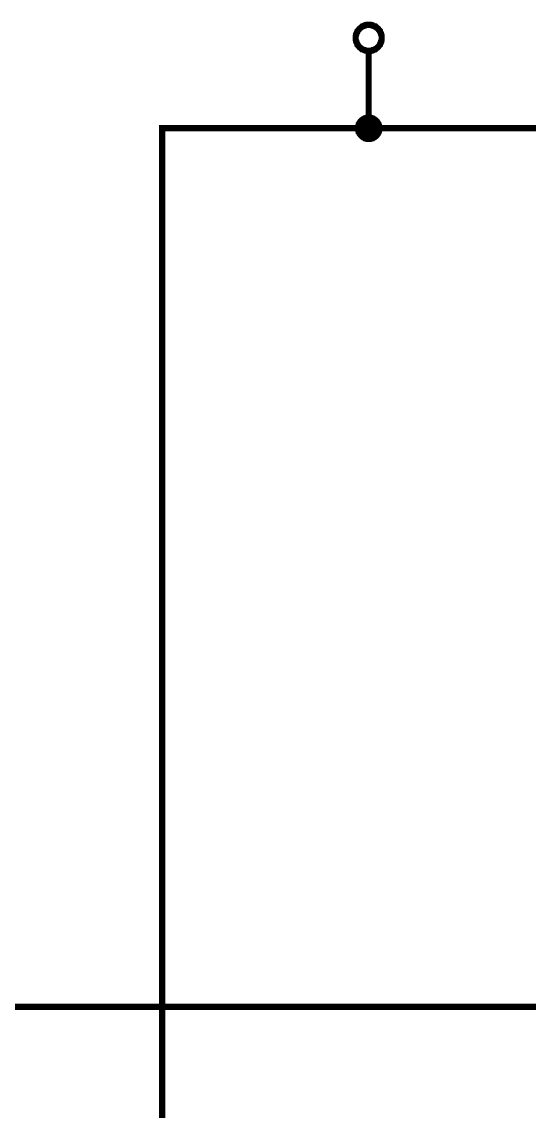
# Model space of a CAD drawing. Header units: millimetres. Extents: x 0 to 420, y 0 to 297.
# Drawn here: x 255.7 to 280.2, y 119.9 to 172.6 of the extents above; entities that cross this region are included whole.
import ezdxf

# ---------------------------------------------------------------- set-up
doc = ezdxf.new("R2010")
doc.units = ezdxf.units.MM
doc.layers.add('Sheet', color=255, linetype='Continuous')

msp = doc.modelspace()

# ---------------------------------------------------------------- linework, layer by layer
at = {"layer": 'Sheet'}
for points, const_width in [([(271.851, 171.865), (271.851, 171.898), (271.851, 171.931), (271.851, 171.964), (271.868, 171.997), (271.868, 172.03), (271.884, 172.047), (271.884, 172.08), (271.901, 172.113), (271.918, 172.13), (271.934, 172.163), (271.934, 172.196), (271.951, 172.212), (271.984, 172.245), (272, 172.262), (272.017, 172.295), (272.033, 172.312), (272.05, 172.328), (272.083, 172.345), (272.1, 172.361), (272.133, 172.394), (272.149, 172.411), (272.182, 172.411), (272.215, 172.428), (272.232, 172.444), (272.265, 172.461), (272.298, 172.461), (272.315, 172.477), (272.348, 172.477), (272.381, 172.494), (272.414, 172.494), (272.447, 172.494), (272.48, 172.494)], 0.3), ([(272.48, 172.494), (272.447, 172.494), (272.414, 172.494), (272.381, 172.494), (272.348, 172.477), (272.315, 172.477), (272.298, 172.461), (272.265, 172.461), (272.232, 172.444), (272.215, 172.428), (272.182, 172.411), (272.149, 172.411), (272.133, 172.394), (272.1, 172.361), (272.083, 172.345), (272.05, 172.328), (272.033, 172.312), (272.017, 172.295), (272, 172.262), (271.984, 172.245), (271.951, 172.212), (271.934, 172.196), (271.934, 172.163), (271.918, 172.13), (271.901, 172.113), (271.884, 172.08), (271.884, 172.047), (271.868, 172.03), (271.868, 171.997), (271.851, 171.964), (271.851, 171.931), (271.851, 171.898), (271.851, 171.865)], 0.3), ([(272.48, 172.494), (272.48, 172.494)], 0.3), ([(272.48, 172.494), (272.513, 172.494), (272.547, 172.494), (272.58, 172.494), (272.613, 172.477), (272.646, 172.477), (272.662, 172.461), (272.695, 172.461), (272.729, 172.444), (272.745, 172.428), (272.778, 172.411), (272.811, 172.411), (272.828, 172.394), (272.861, 172.361), (272.878, 172.345), (272.911, 172.328), (272.927, 172.312), (272.944, 172.295), (272.96, 172.262), (272.977, 172.245), (273.01, 172.212), (273.026, 172.196), (273.026, 172.163), (273.043, 172.13), (273.06, 172.113), (273.076, 172.08), (273.076, 172.047), (273.093, 172.03), (273.093, 171.997), (273.109, 171.964), (273.109, 171.931), (273.109, 171.898), (273.109, 171.865)], 0.3), ([(273.109, 171.865), (273.109, 171.898), (273.109, 171.931), (273.109, 171.964), (273.093, 171.997), (273.093, 172.03), (273.076, 172.047), (273.076, 172.08), (273.06, 172.113), (273.043, 172.13), (273.026, 172.163), (273.026, 172.196), (273.01, 172.212), (272.977, 172.245), (272.96, 172.262), (272.944, 172.295), (272.927, 172.312), (272.911, 172.328), (272.878, 172.345), (272.861, 172.361), (272.828, 172.394), (272.811, 172.411), (272.778, 172.411), (272.745, 172.428), (272.729, 172.444), (272.695, 172.461), (272.662, 172.461), (272.646, 172.477), (272.613, 172.477), (272.58, 172.494), (272.547, 172.494), (272.513, 172.494), (272.48, 172.494)], 0.3), ([(272.48, 171.235), (272.447, 171.235), (272.414, 171.235), (272.381, 171.235), (272.348, 171.252), (272.315, 171.252), (272.298, 171.268), (272.265, 171.268), (272.232, 171.285), (272.215, 171.302), (272.182, 171.318), (272.149, 171.318), (272.133, 171.335), (272.1, 171.368), (272.083, 171.384), (272.05, 171.401), (272.033, 171.417), (272.017, 171.434), (272, 171.467), (271.984, 171.484), (271.951, 171.517), (271.934, 171.533), (271.934, 171.567), (271.918, 171.6), (271.901, 171.616), (271.884, 171.649), (271.884, 171.682), (271.868, 171.699), (271.868, 171.732), (271.851, 171.765), (271.851, 171.798), (271.851, 171.831), (271.851, 171.865)], 0.3), ([(271.851, 171.865), (271.851, 171.865)], 0.3), ([(271.851, 171.865), (271.851, 171.831), (271.851, 171.798), (271.851, 171.765), (271.868, 171.732), (271.868, 171.699), (271.884, 171.682), (271.884, 171.649), (271.901, 171.616), (271.918, 171.6), (271.934, 171.567), (271.934, 171.533), (271.951, 171.517), (271.984, 171.484), (272, 171.467), (272.017, 171.434), (272.033, 171.417), (272.05, 171.401), (272.083, 171.384), (272.1, 171.368), (272.133, 171.335), (272.149, 171.318), (272.182, 171.318), (272.215, 171.302), (272.232, 171.285), (272.265, 171.268), (272.298, 171.268), (272.315, 171.252), (272.348, 171.252), (272.381, 171.235), (272.414, 171.235), (272.447, 171.235), (272.48, 171.235)], 0.3), ([(273.109, 171.865), (273.109, 171.831), (273.109, 171.798), (273.109, 171.765), (273.093, 171.732), (273.093, 171.699), (273.076, 171.682), (273.076, 171.649), (273.06, 171.616), (273.043, 171.6), (273.026, 171.567), (273.026, 171.533), (273.01, 171.517), (272.977, 171.484), (272.96, 171.467), (272.944, 171.434), (272.927, 171.417), (272.911, 171.401), (272.878, 171.384), (272.861, 171.368), (272.828, 171.335), (272.811, 171.318), (272.778, 171.318), (272.745, 171.302), (272.729, 171.285), (272.695, 171.268), (272.662, 171.268), (272.646, 171.252), (272.613, 171.252), (272.58, 171.235), (272.547, 171.235), (272.513, 171.235), (272.48, 171.235)], 0.3), ([(272.48, 171.235), (272.513, 171.235), (272.547, 171.235), (272.58, 171.235), (272.613, 171.252), (272.646, 171.252), (272.662, 171.268), (272.695, 171.268), (272.729, 171.285), (272.745, 171.302), (272.778, 171.318), (272.811, 171.318), (272.828, 171.335), (272.861, 171.368), (272.878, 171.384), (272.911, 171.401), (272.927, 171.417), (272.944, 171.434), (272.96, 171.467), (272.977, 171.484), (273.01, 171.517), (273.026, 171.533), (273.026, 171.567), (273.043, 171.6), (273.06, 171.616), (273.076, 171.649), (273.076, 171.682), (273.093, 171.699), (273.093, 171.732), (273.109, 171.765), (273.109, 171.798), (273.109, 171.831), (273.109, 171.865)], 0.3), ([(273.109, 171.865), (273.109, 171.865), (273.109, 171.865), (273.109, 171.865), (273.109, 171.865), (273.109, 171.865), (273.109, 171.865), (273.109, 171.865), (273.109, 171.865), (273.109, 171.865), (273.109, 171.865), (273.109, 171.865), (273.109, 171.865), (273.109, 171.865), (273.109, 171.865), (273.109, 171.865), (273.109, 171.865), (273.109, 171.865), (273.109, 171.865), (273.109, 171.865), (273.109, 171.865), (273.109, 171.865), (273.109, 171.865), (273.109, 171.865), (273.109, 171.865), (273.109, 171.865), (273.109, 171.865), (273.109, 171.865), (273.109, 171.865), (273.109, 171.865), (273.109, 171.865), (273.109, 171.865), (273.109, 171.865)], 0.3), ([(273.109, 171.865), (273.109, 171.865)], 0.3), ([(272.48, 171.235), (272.48, 169.993)], 0.3), ([(272.48, 171.235), (272.48, 171.235)], 0.3), ([(272.48, 167.493), (272.48, 169.993)], 0.3), ([(271.967, 167.493), (271.967, 167.526), (271.967, 167.543), (271.967, 167.576), (271.984, 167.592), (271.984, 167.626), (271.984, 167.642), (272, 167.675), (272, 167.692), (272.017, 167.708), (272.033, 167.741), (272.05, 167.758), (272.05, 167.775), (272.067, 167.791), (272.083, 167.824), (272.1, 167.841), (272.116, 167.857), (272.133, 167.874), (272.149, 167.89), (272.182, 167.907), (272.199, 167.924), (272.215, 167.924), (272.232, 167.94), (272.265, 167.957), (272.282, 167.973), (272.298, 167.973), (272.331, 167.99), (272.348, 167.99), (272.381, 167.99), (272.398, 168.006), (272.431, 168.006), (272.447, 168.006), (272.48, 168.006)], 0.3), ([(271.967, 167.493), (271.967, 167.526), (271.967, 167.543), (271.967, 167.576), (271.984, 167.592), (271.984, 167.626), (271.984, 167.642), (272, 167.675), (272, 167.692), (272.017, 167.708), (272.033, 167.741), (272.05, 167.758), (272.05, 167.775), (272.067, 167.791), (272.083, 167.824), (272.1, 167.841), (272.116, 167.857), (272.133, 167.874), (272.149, 167.89), (272.182, 167.907), (272.199, 167.924), (272.215, 167.924), (272.232, 167.94), (272.265, 167.957), (272.282, 167.973), (272.298, 167.973), (272.331, 167.99), (272.348, 167.99), (272.381, 167.99), (272.398, 168.006), (272.431, 168.006), (272.447, 168.006), (272.48, 168.006)], 0.3), ([(271.967, 167.493), (271.967, 167.526), (271.967, 167.543), (271.967, 167.576), (271.984, 167.592), (271.984, 167.626), (271.984, 167.642), (272, 167.675), (272, 167.692), (272.017, 167.708), (272.033, 167.741), (272.05, 167.758), (272.05, 167.775), (272.067, 167.791), (272.083, 167.824), (272.1, 167.841), (272.116, 167.857), (272.133, 167.874), (272.149, 167.89), (272.182, 167.907), (272.199, 167.924), (272.215, 167.924), (272.232, 167.94), (272.265, 167.957), (272.282, 167.973), (272.298, 167.973), (272.331, 167.99), (272.348, 167.99), (272.381, 167.99), (272.398, 168.006), (272.431, 168.006), (272.447, 168.006), (272.48, 168.006)], 0.3), ([(271.967, 167.493), (271.967, 167.526), (271.967, 167.543), (271.967, 167.576), (271.984, 167.592), (271.984, 167.626), (271.984, 167.642), (272, 167.675), (272, 167.692), (272.017, 167.708), (272.033, 167.741), (272.05, 167.758), (272.05, 167.775), (272.067, 167.791), (272.083, 167.824), (272.1, 167.841), (272.116, 167.857), (272.133, 167.874), (272.149, 167.89), (272.182, 167.907), (272.199, 167.924), (272.215, 167.924), (272.232, 167.94), (272.265, 167.957), (272.282, 167.973), (272.298, 167.973), (272.331, 167.99), (272.348, 167.99), (272.381, 167.99), (272.398, 168.006), (272.431, 168.006), (272.447, 168.006), (272.48, 168.006)], 0.3), ([(272.48, 168.006), (272.48, 168.006)], 0.3), ([(272.48, 168.006), (272.513, 168.006), (272.53, 168.006), (272.563, 168.006), (272.58, 167.99), (272.613, 167.99), (272.629, 167.99), (272.662, 167.973), (272.679, 167.973), (272.695, 167.957), (272.729, 167.94), (272.745, 167.924), (272.762, 167.924), (272.778, 167.907), (272.811, 167.89), (272.828, 167.874), (272.844, 167.857), (272.861, 167.841), (272.878, 167.824), (272.894, 167.791), (272.911, 167.775), (272.911, 167.758), (272.927, 167.741), (272.944, 167.708), (272.96, 167.692), (272.96, 167.675), (272.977, 167.642), (272.977, 167.626), (272.977, 167.592), (272.993, 167.576), (272.993, 167.543), (272.993, 167.526), (272.993, 167.493)], 0.3), ([(272.48, 168.006), (272.48, 168.006)], 0.3), ([(272.48, 168.006), (272.513, 168.006), (272.53, 168.006), (272.563, 168.006), (272.58, 167.99), (272.613, 167.99), (272.629, 167.99), (272.662, 167.973), (272.679, 167.973), (272.695, 167.957), (272.729, 167.94), (272.745, 167.924), (272.762, 167.924), (272.778, 167.907), (272.811, 167.89), (272.828, 167.874), (272.844, 167.857), (272.861, 167.841), (272.878, 167.824), (272.894, 167.791), (272.911, 167.775), (272.911, 167.758), (272.927, 167.741), (272.944, 167.708), (272.96, 167.692), (272.96, 167.675), (272.977, 167.642), (272.977, 167.626), (272.977, 167.592), (272.993, 167.576), (272.993, 167.543), (272.993, 167.526), (272.993, 167.493)], 0.3), ([(272.48, 168.006), (272.48, 168.006)], 0.3), ([(272.48, 168.006), (272.513, 168.006), (272.53, 168.006), (272.563, 168.006), (272.58, 167.99), (272.613, 167.99), (272.629, 167.99), (272.662, 167.973), (272.679, 167.973), (272.695, 167.957), (272.729, 167.94), (272.745, 167.924), (272.762, 167.924), (272.778, 167.907), (272.811, 167.89), (272.828, 167.874), (272.844, 167.857), (272.861, 167.841), (272.878, 167.824), (272.894, 167.791), (272.911, 167.775), (272.911, 167.758), (272.927, 167.741), (272.944, 167.708), (272.96, 167.692), (272.96, 167.675), (272.977, 167.642), (272.977, 167.626), (272.977, 167.592), (272.993, 167.576), (272.993, 167.543), (272.993, 167.526), (272.993, 167.493)], 0.3), ([(272.48, 168.006), (272.48, 168.006)], 0.3), ([(272.48, 168.006), (272.513, 168.006), (272.53, 168.006), (272.563, 168.006), (272.58, 167.99), (272.613, 167.99), (272.629, 167.99), (272.662, 167.973), (272.679, 167.973), (272.695, 167.957), (272.729, 167.94), (272.745, 167.924), (272.762, 167.924), (272.778, 167.907), (272.811, 167.89), (272.828, 167.874), (272.844, 167.857), (272.861, 167.841), (272.878, 167.824), (272.894, 167.791), (272.911, 167.775), (272.911, 167.758), (272.927, 167.741), (272.944, 167.708), (272.96, 167.692), (272.96, 167.675), (272.977, 167.642), (272.977, 167.626), (272.977, 167.592), (272.993, 167.576), (272.993, 167.543), (272.993, 167.526), (272.993, 167.493)], 0.3), ([(237.491, 82.496), (262.483, 82.496), (262.483, 167.493), (272.48, 167.493), (312.468, 167.493)], 0.3), ([(272.48, 166.98), (272.447, 166.98), (272.431, 166.98), (272.398, 166.98), (272.381, 166.996), (272.348, 166.996), (272.331, 166.996), (272.298, 167.013), (272.282, 167.013), (272.265, 167.029), (272.232, 167.046), (272.215, 167.063), (272.199, 167.063), (272.182, 167.079), (272.149, 167.096), (272.133, 167.112), (272.116, 167.129), (272.1, 167.145), (272.083, 167.162), (272.067, 167.195), (272.05, 167.212), (272.05, 167.228), (272.033, 167.245), (272.017, 167.278), (272, 167.294), (272, 167.311), (271.984, 167.344), (271.984, 167.361), (271.984, 167.394), (271.967, 167.41), (271.967, 167.443), (271.967, 167.46), (271.967, 167.493)], 0.3), ([(271.967, 167.493), (271.967, 167.493)], 0.3), ([(272.48, 166.98), (272.447, 166.98), (272.431, 166.98), (272.398, 166.98), (272.381, 166.996), (272.348, 166.996), (272.331, 166.996), (272.298, 167.013), (272.282, 167.013), (272.265, 167.029), (272.232, 167.046), (272.215, 167.063), (272.199, 167.063), (272.182, 167.079), (272.149, 167.096), (272.133, 167.112), (272.116, 167.129), (272.1, 167.145), (272.083, 167.162), (272.067, 167.195), (272.05, 167.212), (272.05, 167.228), (272.033, 167.245), (272.017, 167.278), (272, 167.294), (272, 167.311), (271.984, 167.344), (271.984, 167.361), (271.984, 167.394), (271.967, 167.41), (271.967, 167.443), (271.967, 167.46), (271.967, 167.493)], 0.3), ([(271.967, 167.493), (271.967, 167.493)], 0.3), ([(272.48, 166.98), (272.447, 166.98), (272.431, 166.98), (272.398, 166.98), (272.381, 166.996), (272.348, 166.996), (272.331, 166.996), (272.298, 167.013), (272.282, 167.013), (272.265, 167.029), (272.232, 167.046), (272.215, 167.063), (272.199, 167.063), (272.182, 167.079), (272.149, 167.096), (272.133, 167.112), (272.116, 167.129), (272.1, 167.145), (272.083, 167.162), (272.067, 167.195), (272.05, 167.212), (272.05, 167.228), (272.033, 167.245), (272.017, 167.278), (272, 167.294), (272, 167.311), (271.984, 167.344), (271.984, 167.361), (271.984, 167.394), (271.967, 167.41), (271.967, 167.443), (271.967, 167.46), (271.967, 167.493)], 0.3), ([(271.967, 167.493), (271.967, 167.493)], 0.3), ([(272.48, 166.98), (272.447, 166.98), (272.431, 166.98), (272.398, 166.98), (272.381, 166.996), (272.348, 166.996), (272.331, 166.996), (272.298, 167.013), (272.282, 167.013), (272.265, 167.029), (272.232, 167.046), (272.215, 167.063), (272.199, 167.063), (272.182, 167.079), (272.149, 167.096), (272.133, 167.112), (272.116, 167.129), (272.1, 167.145), (272.083, 167.162), (272.067, 167.195), (272.05, 167.212), (272.05, 167.228), (272.033, 167.245), (272.017, 167.278), (272, 167.294), (272, 167.311), (271.984, 167.344), (271.984, 167.361), (271.984, 167.394), (271.967, 167.41), (271.967, 167.443), (271.967, 167.46), (271.967, 167.493)], 0.3), ([(271.967, 167.493), (271.967, 167.493)], 0.3), ([(271.967, 167.493), (271.967, 167.526), (271.967, 167.543), (271.967, 167.576), (271.984, 167.592), (271.984, 167.626), (271.984, 167.642), (272, 167.675), (272, 167.692), (272.017, 167.708), (272.033, 167.741), (272.05, 167.758), (272.05, 167.775), (272.067, 167.791), (272.083, 167.824), (272.1, 167.841), (272.116, 167.857), (272.133, 167.874), (272.149, 167.89), (272.182, 167.907), (272.199, 167.924), (272.215, 167.924), (272.232, 167.94), (272.265, 167.957), (272.282, 167.973), (272.298, 167.973), (272.331, 167.99), (272.348, 167.99), (272.381, 167.99), (272.398, 168.006), (272.431, 168.006), (272.447, 168.006), (272.48, 168.006)], 0.0991), ([(271.967, 167.493), (271.967, 167.526), (271.967, 167.543), (271.967, 167.576), (271.984, 167.592), (271.984, 167.626), (271.984, 167.642), (272, 167.675), (272, 167.692), (272.017, 167.708), (272.033, 167.741), (272.05, 167.758), (272.05, 167.775), (272.067, 167.791), (272.083, 167.824), (272.1, 167.841), (272.116, 167.857), (272.133, 167.874), (272.149, 167.89), (272.182, 167.907), (272.199, 167.924), (272.215, 167.924), (272.232, 167.94), (272.265, 167.957), (272.282, 167.973), (272.298, 167.973), (272.331, 167.99), (272.348, 167.99), (272.381, 167.99), (272.398, 168.006), (272.431, 168.006), (272.447, 168.006), (272.48, 168.006)], 0.0991), ([(271.967, 167.493), (271.967, 167.526), (271.967, 167.543), (271.967, 167.576), (271.984, 167.592), (271.984, 167.626), (271.984, 167.642), (272, 167.675), (272, 167.692), (272.017, 167.708), (272.033, 167.741), (272.05, 167.758), (272.05, 167.775), (272.067, 167.791), (272.083, 167.824), (272.1, 167.841), (272.116, 167.857), (272.133, 167.874), (272.149, 167.89), (272.182, 167.907), (272.199, 167.924), (272.215, 167.924), (272.232, 167.94), (272.265, 167.957), (272.282, 167.973), (272.298, 167.973), (272.331, 167.99), (272.348, 167.99), (272.381, 167.99), (272.398, 168.006), (272.431, 168.006), (272.447, 168.006), (272.48, 168.006)], 0.0991), ([(271.967, 167.493), (271.967, 167.526), (271.967, 167.543), (271.967, 167.576), (271.984, 167.592), (271.984, 167.626), (271.984, 167.642), (272, 167.675), (272, 167.692), (272.017, 167.708), (272.033, 167.741), (272.05, 167.758), (272.05, 167.775), (272.067, 167.791), (272.083, 167.824), (272.1, 167.841), (272.116, 167.857), (272.133, 167.874), (272.149, 167.89), (272.182, 167.907), (272.199, 167.924), (272.215, 167.924), (272.232, 167.94), (272.265, 167.957), (272.282, 167.973), (272.298, 167.973), (272.331, 167.99), (272.348, 167.99), (272.381, 167.99), (272.398, 168.006), (272.431, 168.006), (272.447, 168.006), (272.48, 168.006)], 0.0991), ([(272.993, 167.493), (272.993, 167.46), (272.993, 167.443), (272.993, 167.41), (272.977, 167.394), (272.977, 167.361), (272.977, 167.344), (272.96, 167.311), (272.96, 167.294), (272.944, 167.278), (272.927, 167.245), (272.911, 167.228), (272.911, 167.212), (272.894, 167.195), (272.878, 167.162), (272.861, 167.145), (272.844, 167.129), (272.828, 167.112), (272.811, 167.096), (272.778, 167.079), (272.762, 167.063), (272.745, 167.063), (272.729, 167.046), (272.695, 167.029), (272.679, 167.013), (272.662, 167.013), (272.629, 166.996), (272.613, 166.996), (272.58, 166.996), (272.563, 166.98), (272.53, 166.98), (272.513, 166.98), (272.48, 166.98)], 0.3), ([(272.993, 167.493), (272.993, 167.46), (272.993, 167.443), (272.993, 167.41), (272.977, 167.394), (272.977, 167.361), (272.977, 167.344), (272.96, 167.311), (272.96, 167.294), (272.944, 167.278), (272.927, 167.245), (272.911, 167.228), (272.911, 167.212), (272.894, 167.195), (272.878, 167.162), (272.861, 167.145), (272.844, 167.129), (272.828, 167.112), (272.811, 167.096), (272.778, 167.079), (272.762, 167.063), (272.745, 167.063), (272.729, 167.046), (272.695, 167.029), (272.679, 167.013), (272.662, 167.013), (272.629, 166.996), (272.613, 166.996), (272.58, 166.996), (272.563, 166.98), (272.53, 166.98), (272.513, 166.98), (272.48, 166.98)], 0.3), ([(272.993, 167.493), (272.993, 167.46), (272.993, 167.443), (272.993, 167.41), (272.977, 167.394), (272.977, 167.361), (272.977, 167.344), (272.96, 167.311), (272.96, 167.294), (272.944, 167.278), (272.927, 167.245), (272.911, 167.228), (272.911, 167.212), (272.894, 167.195), (272.878, 167.162), (272.861, 167.145), (272.844, 167.129), (272.828, 167.112), (272.811, 167.096), (272.778, 167.079), (272.762, 167.063), (272.745, 167.063), (272.729, 167.046), (272.695, 167.029), (272.679, 167.013), (272.662, 167.013), (272.629, 166.996), (272.613, 166.996), (272.58, 166.996), (272.563, 166.98), (272.53, 166.98), (272.513, 166.98), (272.48, 166.98)], 0.3), ([(272.993, 167.493), (272.993, 167.46), (272.993, 167.443), (272.993, 167.41), (272.977, 167.394), (272.977, 167.361), (272.977, 167.344), (272.96, 167.311), (272.96, 167.294), (272.944, 167.278), (272.927, 167.245), (272.911, 167.228), (272.911, 167.212), (272.894, 167.195), (272.878, 167.162), (272.861, 167.145), (272.844, 167.129), (272.828, 167.112), (272.811, 167.096), (272.778, 167.079), (272.762, 167.063), (272.745, 167.063), (272.729, 167.046), (272.695, 167.029), (272.679, 167.013), (272.662, 167.013), (272.629, 166.996), (272.613, 166.996), (272.58, 166.996), (272.563, 166.98), (272.53, 166.98), (272.513, 166.98), (272.48, 166.98)], 0.3), ([(272.48, 168.006), (272.48, 168.006)], 0.0991), ([(272.48, 168.006), (272.513, 168.006), (272.53, 168.006), (272.563, 168.006), (272.58, 167.99), (272.613, 167.99), (272.629, 167.99), (272.662, 167.973), (272.679, 167.973), (272.695, 167.957), (272.729, 167.94), (272.745, 167.924), (272.762, 167.924), (272.778, 167.907), (272.811, 167.89), (272.828, 167.874), (272.844, 167.857), (272.861, 167.841), (272.878, 167.824), (272.894, 167.791), (272.911, 167.775), (272.911, 167.758), (272.927, 167.741), (272.944, 167.708), (272.96, 167.692), (272.96, 167.675), (272.977, 167.642), (272.977, 167.626), (272.977, 167.592), (272.993, 167.576), (272.993, 167.543), (272.993, 167.526), (272.993, 167.493)], 0.0991), ([(272.48, 168.006), (272.48, 168.006)], 0.0991), ([(272.48, 168.006), (272.513, 168.006), (272.53, 168.006), (272.563, 168.006), (272.58, 167.99), (272.613, 167.99), (272.629, 167.99), (272.662, 167.973), (272.679, 167.973), (272.695, 167.957), (272.729, 167.94), (272.745, 167.924), (272.762, 167.924), (272.778, 167.907), (272.811, 167.89), (272.828, 167.874), (272.844, 167.857), (272.861, 167.841), (272.878, 167.824), (272.894, 167.791), (272.911, 167.775), (272.911, 167.758), (272.927, 167.741), (272.944, 167.708), (272.96, 167.692), (272.96, 167.675), (272.977, 167.642), (272.977, 167.626), (272.977, 167.592), (272.993, 167.576), (272.993, 167.543), (272.993, 167.526), (272.993, 167.493)], 0.0991), ([(272.48, 168.006), (272.48, 168.006)], 0.0991), ([(272.48, 168.006), (272.513, 168.006), (272.53, 168.006), (272.563, 168.006), (272.58, 167.99), (272.613, 167.99), (272.629, 167.99), (272.662, 167.973), (272.679, 167.973), (272.695, 167.957), (272.729, 167.94), (272.745, 167.924), (272.762, 167.924), (272.778, 167.907), (272.811, 167.89), (272.828, 167.874), (272.844, 167.857), (272.861, 167.841), (272.878, 167.824), (272.894, 167.791), (272.911, 167.775), (272.911, 167.758), (272.927, 167.741), (272.944, 167.708), (272.96, 167.692), (272.96, 167.675), (272.977, 167.642), (272.977, 167.626), (272.977, 167.592), (272.993, 167.576), (272.993, 167.543), (272.993, 167.526), (272.993, 167.493)], 0.0991), ([(272.48, 168.006), (272.48, 168.006)], 0.0991), ([(272.48, 168.006), (272.513, 168.006), (272.53, 168.006), (272.563, 168.006), (272.58, 167.99), (272.613, 167.99), (272.629, 167.99), (272.662, 167.973), (272.679, 167.973), (272.695, 167.957), (272.729, 167.94), (272.745, 167.924), (272.762, 167.924), (272.778, 167.907), (272.811, 167.89), (272.828, 167.874), (272.844, 167.857), (272.861, 167.841), (272.878, 167.824), (272.894, 167.791), (272.911, 167.775), (272.911, 167.758), (272.927, 167.741), (272.944, 167.708), (272.96, 167.692), (272.96, 167.675), (272.977, 167.642), (272.977, 167.626), (272.977, 167.592), (272.993, 167.576), (272.993, 167.543), (272.993, 167.526), (272.993, 167.493)], 0.0991), ([(272.993, 167.493), (272.993, 167.493), (272.993, 167.493), (272.993, 167.493), (272.993, 167.493), (272.993, 167.493), (272.993, 167.493), (272.993, 167.493), (272.993, 167.493), (272.993, 167.493), (272.993, 167.493), (272.993, 167.493), (272.993, 167.493), (272.993, 167.493), (272.993, 167.493), (272.993, 167.493), (272.993, 167.493), (272.993, 167.493), (272.993, 167.493), (272.993, 167.493), (272.993, 167.493), (272.993, 167.493), (272.993, 167.493), (272.993, 167.493), (272.993, 167.493), (272.993, 167.493), (272.993, 167.493), (272.993, 167.493), (272.993, 167.493), (272.993, 167.493), (272.993, 167.493), (272.993, 167.493), (272.993, 167.493)], 0.3), ([(272.993, 167.493), (272.993, 167.493)], 0.3), ([(272.993, 167.493), (272.993, 167.493), (272.993, 167.493), (272.993, 167.493), (272.993, 167.493), (272.993, 167.493), (272.993, 167.493), (272.993, 167.493), (272.993, 167.493), (272.993, 167.493), (272.993, 167.493), (272.993, 167.493), (272.993, 167.493), (272.993, 167.493), (272.993, 167.493), (272.993, 167.493), (272.993, 167.493), (272.993, 167.493), (272.993, 167.493), (272.993, 167.493), (272.993, 167.493), (272.993, 167.493), (272.993, 167.493), (272.993, 167.493), (272.993, 167.493), (272.993, 167.493), (272.993, 167.493), (272.993, 167.493), (272.993, 167.493), (272.993, 167.493), (272.993, 167.493), (272.993, 167.493), (272.993, 167.493)], 0.3), ([(272.993, 167.493), (272.993, 167.493)], 0.3), ([(272.993, 167.493), (272.993, 167.493), (272.993, 167.493), (272.993, 167.493), (272.993, 167.493), (272.993, 167.493), (272.993, 167.493), (272.993, 167.493), (272.993, 167.493), (272.993, 167.493), (272.993, 167.493), (272.993, 167.493), (272.993, 167.493), (272.993, 167.493), (272.993, 167.493), (272.993, 167.493), (272.993, 167.493), (272.993, 167.493), (272.993, 167.493), (272.993, 167.493), (272.993, 167.493), (272.993, 167.493), (272.993, 167.493), (272.993, 167.493), (272.993, 167.493), (272.993, 167.493), (272.993, 167.493), (272.993, 167.493), (272.993, 167.493), (272.993, 167.493), (272.993, 167.493), (272.993, 167.493), (272.993, 167.493)], 0.3), ([(272.993, 167.493), (272.993, 167.493)], 0.3), ([(272.993, 167.493), (272.993, 167.493), (272.993, 167.493), (272.993, 167.493), (272.993, 167.493), (272.993, 167.493), (272.993, 167.493), (272.993, 167.493), (272.993, 167.493), (272.993, 167.493), (272.993, 167.493), (272.993, 167.493), (272.993, 167.493), (272.993, 167.493), (272.993, 167.493), (272.993, 167.493), (272.993, 167.493), (272.993, 167.493), (272.993, 167.493), (272.993, 167.493), (272.993, 167.493), (272.993, 167.493), (272.993, 167.493), (272.993, 167.493), (272.993, 167.493), (272.993, 167.493), (272.993, 167.493), (272.993, 167.493), (272.993, 167.493), (272.993, 167.493), (272.993, 167.493), (272.993, 167.493), (272.993, 167.493)], 0.3), ([(272.993, 167.493), (272.993, 167.493)], 0.3), ([(272.48, 166.98), (272.447, 166.98), (272.431, 166.98), (272.398, 166.98), (272.381, 166.996), (272.348, 166.996), (272.331, 166.996), (272.298, 167.013), (272.282, 167.013), (272.265, 167.029), (272.232, 167.046), (272.215, 167.063), (272.199, 167.063), (272.182, 167.079), (272.149, 167.096), (272.133, 167.112), (272.116, 167.129), (272.1, 167.145), (272.083, 167.162), (272.067, 167.195), (272.05, 167.212), (272.05, 167.228), (272.033, 167.245), (272.017, 167.278), (272, 167.294), (272, 167.311), (271.984, 167.344), (271.984, 167.361), (271.984, 167.394), (271.967, 167.41), (271.967, 167.443), (271.967, 167.46), (271.967, 167.493)], 0.0991), ([(271.967, 167.493), (271.967, 167.493)], 0.0991), ([(272.48, 166.98), (272.447, 166.98), (272.431, 166.98), (272.398, 166.98), (272.381, 166.996), (272.348, 166.996), (272.331, 166.996), (272.298, 167.013), (272.282, 167.013), (272.265, 167.029), (272.232, 167.046), (272.215, 167.063), (272.199, 167.063), (272.182, 167.079), (272.149, 167.096), (272.133, 167.112), (272.116, 167.129), (272.1, 167.145), (272.083, 167.162), (272.067, 167.195), (272.05, 167.212), (272.05, 167.228), (272.033, 167.245), (272.017, 167.278), (272, 167.294), (272, 167.311), (271.984, 167.344), (271.984, 167.361), (271.984, 167.394), (271.967, 167.41), (271.967, 167.443), (271.967, 167.46), (271.967, 167.493)], 0.0991), ([(271.967, 167.493), (271.967, 167.493)], 0.0991), ([(272.48, 166.98), (272.447, 166.98), (272.431, 166.98), (272.398, 166.98), (272.381, 166.996), (272.348, 166.996), (272.331, 166.996), (272.298, 167.013), (272.282, 167.013), (272.265, 167.029), (272.232, 167.046), (272.215, 167.063), (272.199, 167.063), (272.182, 167.079), (272.149, 167.096), (272.133, 167.112), (272.116, 167.129), (272.1, 167.145), (272.083, 167.162), (272.067, 167.195), (272.05, 167.212), (272.05, 167.228), (272.033, 167.245), (272.017, 167.278), (272, 167.294), (272, 167.311), (271.984, 167.344), (271.984, 167.361), (271.984, 167.394), (271.967, 167.41), (271.967, 167.443), (271.967, 167.46), (271.967, 167.493)], 0.0991), ([(271.967, 167.493), (271.967, 167.493)], 0.0991), ([(272.48, 166.98), (272.447, 166.98), (272.431, 166.98), (272.398, 166.98), (272.381, 166.996), (272.348, 166.996), (272.331, 166.996), (272.298, 167.013), (272.282, 167.013), (272.265, 167.029), (272.232, 167.046), (272.215, 167.063), (272.199, 167.063), (272.182, 167.079), (272.149, 167.096), (272.133, 167.112), (272.116, 167.129), (272.1, 167.145), (272.083, 167.162), (272.067, 167.195), (272.05, 167.212), (272.05, 167.228), (272.033, 167.245), (272.017, 167.278), (272, 167.294), (272, 167.311), (271.984, 167.344), (271.984, 167.361), (271.984, 167.394), (271.967, 167.41), (271.967, 167.443), (271.967, 167.46), (271.967, 167.493)], 0.0991), ([(271.967, 167.493), (271.967, 167.493)], 0.0991), ([(272.993, 167.493), (272.993, 167.46), (272.993, 167.443), (272.993, 167.41), (272.977, 167.394), (272.977, 167.361), (272.977, 167.344), (272.96, 167.311), (272.96, 167.294), (272.944, 167.278), (272.927, 167.245), (272.911, 167.228), (272.911, 167.212), (272.894, 167.195), (272.878, 167.162), (272.861, 167.145), (272.844, 167.129), (272.828, 167.112), (272.811, 167.096), (272.778, 167.079), (272.762, 167.063), (272.745, 167.063), (272.729, 167.046), (272.695, 167.029), (272.679, 167.013), (272.662, 167.013), (272.629, 166.996), (272.613, 166.996), (272.58, 166.996), (272.563, 166.98), (272.53, 166.98), (272.513, 166.98), (272.48, 166.98)], 0.0991), ([(272.993, 167.493), (272.993, 167.46), (272.993, 167.443), (272.993, 167.41), (272.977, 167.394), (272.977, 167.361), (272.977, 167.344), (272.96, 167.311), (272.96, 167.294), (272.944, 167.278), (272.927, 167.245), (272.911, 167.228), (272.911, 167.212), (272.894, 167.195), (272.878, 167.162), (272.861, 167.145), (272.844, 167.129), (272.828, 167.112), (272.811, 167.096), (272.778, 167.079), (272.762, 167.063), (272.745, 167.063), (272.729, 167.046), (272.695, 167.029), (272.679, 167.013), (272.662, 167.013), (272.629, 166.996), (272.613, 166.996), (272.58, 166.996), (272.563, 166.98), (272.53, 166.98), (272.513, 166.98), (272.48, 166.98)], 0.0991), ([(272.993, 167.493), (272.993, 167.46), (272.993, 167.443), (272.993, 167.41), (272.977, 167.394), (272.977, 167.361), (272.977, 167.344), (272.96, 167.311), (272.96, 167.294), (272.944, 167.278), (272.927, 167.245), (272.911, 167.228), (272.911, 167.212), (272.894, 167.195), (272.878, 167.162), (272.861, 167.145), (272.844, 167.129), (272.828, 167.112), (272.811, 167.096), (272.778, 167.079), (272.762, 167.063), (272.745, 167.063), (272.729, 167.046), (272.695, 167.029), (272.679, 167.013), (272.662, 167.013), (272.629, 166.996), (272.613, 166.996), (272.58, 166.996), (272.563, 166.98), (272.53, 166.98), (272.513, 166.98), (272.48, 166.98)], 0.0991), ([(272.993, 167.493), (272.993, 167.46), (272.993, 167.443), (272.993, 167.41), (272.977, 167.394), (272.977, 167.361), (272.977, 167.344), (272.96, 167.311), (272.96, 167.294), (272.944, 167.278), (272.927, 167.245), (272.911, 167.228), (272.911, 167.212), (272.894, 167.195), (272.878, 167.162), (272.861, 167.145), (272.844, 167.129), (272.828, 167.112), (272.811, 167.096), (272.778, 167.079), (272.762, 167.063), (272.745, 167.063), (272.729, 167.046), (272.695, 167.029), (272.679, 167.013), (272.662, 167.013), (272.629, 166.996), (272.613, 166.996), (272.58, 166.996), (272.563, 166.98), (272.53, 166.98), (272.513, 166.98), (272.48, 166.98)], 0.0991), ([(272.993, 167.493), (272.993, 167.493), (272.993, 167.493), (272.993, 167.493), (272.993, 167.493), (272.993, 167.493), (272.993, 167.493), (272.993, 167.493), (272.993, 167.493), (272.993, 167.493), (272.993, 167.493), (272.993, 167.493), (272.993, 167.493), (272.993, 167.493), (272.993, 167.493), (272.993, 167.493), (272.993, 167.493), (272.993, 167.493), (272.993, 167.493), (272.993, 167.493), (272.993, 167.493), (272.993, 167.493), (272.993, 167.493), (272.993, 167.493), (272.993, 167.493), (272.993, 167.493), (272.993, 167.493), (272.993, 167.493), (272.993, 167.493), (272.993, 167.493), (272.993, 167.493), (272.993, 167.493), (272.993, 167.493)], 0.0991), ([(272.993, 167.493), (272.993, 167.493)], 0.0991), ([(272.993, 167.493), (272.993, 167.493), (272.993, 167.493), (272.993, 167.493), (272.993, 167.493), (272.993, 167.493), (272.993, 167.493), (272.993, 167.493), (272.993, 167.493), (272.993, 167.493), (272.993, 167.493), (272.993, 167.493), (272.993, 167.493), (272.993, 167.493), (272.993, 167.493), (272.993, 167.493), (272.993, 167.493), (272.993, 167.493), (272.993, 167.493), (272.993, 167.493), (272.993, 167.493), (272.993, 167.493), (272.993, 167.493), (272.993, 167.493), (272.993, 167.493), (272.993, 167.493), (272.993, 167.493), (272.993, 167.493), (272.993, 167.493), (272.993, 167.493), (272.993, 167.493), (272.993, 167.493), (272.993, 167.493)], 0.0991), ([(272.993, 167.493), (272.993, 167.493)], 0.0991), ([(272.993, 167.493), (272.993, 167.493), (272.993, 167.493), (272.993, 167.493), (272.993, 167.493), (272.993, 167.493), (272.993, 167.493), (272.993, 167.493), (272.993, 167.493), (272.993, 167.493), (272.993, 167.493), (272.993, 167.493), (272.993, 167.493), (272.993, 167.493), (272.993, 167.493), (272.993, 167.493), (272.993, 167.493), (272.993, 167.493), (272.993, 167.493), (272.993, 167.493), (272.993, 167.493), (272.993, 167.493), (272.993, 167.493), (272.993, 167.493), (272.993, 167.493), (272.993, 167.493), (272.993, 167.493), (272.993, 167.493), (272.993, 167.493), (272.993, 167.493), (272.993, 167.493), (272.993, 167.493), (272.993, 167.493)], 0.0991), ([(272.993, 167.493), (272.993, 167.493)], 0.0991), ([(272.993, 167.493), (272.993, 167.493), (272.993, 167.493), (272.993, 167.493), (272.993, 167.493), (272.993, 167.493), (272.993, 167.493), (272.993, 167.493), (272.993, 167.493), (272.993, 167.493), (272.993, 167.493), (272.993, 167.493), (272.993, 167.493), (272.993, 167.493), (272.993, 167.493), (272.993, 167.493), (272.993, 167.493), (272.993, 167.493), (272.993, 167.493), (272.993, 167.493), (272.993, 167.493), (272.993, 167.493), (272.993, 167.493), (272.993, 167.493), (272.993, 167.493), (272.993, 167.493), (272.993, 167.493), (272.993, 167.493), (272.993, 167.493), (272.993, 167.493), (272.993, 167.493), (272.993, 167.493), (272.993, 167.493)], 0.0991), ([(272.993, 167.493), (272.993, 167.493)], 0.0991), ([(227.494, 154.991), (227.494, 124.986), (372.432, 124.986)], 0.3)]:
    msp.add_lwpolyline(points, dxfattribs=dict(at, const_width=const_width))
at = {"layer": 'Sheet', "const_width": 0.508}
msp.add_lwpolyline([(272.246, 167.5, 1), (272.754, 167.5, 1)], format="xyb", close=True, dxfattribs=at)

doc.saveas('drawing.dxf')
